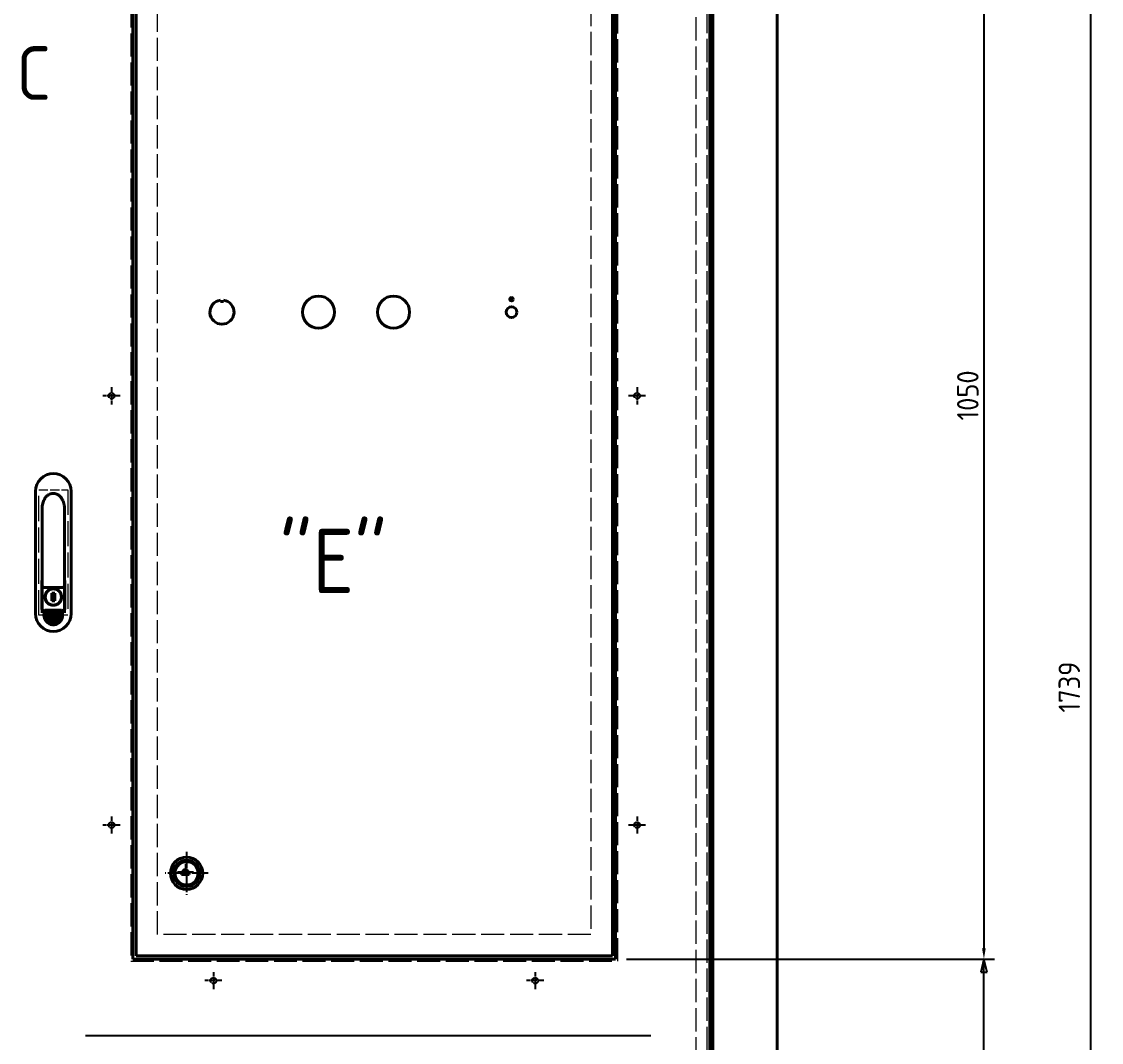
# Model space of a CAD drawing. Header units: millimetres. Extents: x 0 to 8410, y 0 to 5940.
# Drawn here: x 2504 to 3510, y 2124 to 3075 of the extents above; entities that cross this region are included whole.
import ezdxf

# ---------------------------------------------------------------- set-up
doc = ezdxf.new("R2010")
doc.units = ezdxf.units.MM
doc.header["$LTSCALE"] = 10
doc.linetypes.add('CHAIN', pattern=[0.3543, 0.2362, -0.0295, 0.0591, -0.0295])
doc.linetypes.add('DASHED', pattern=[0.2067, 0.1654, -0.0413])
doc.layers.get('0').update_dxf_attribs({"color": 3, "lineweight": 25})
for name, color, linetype, lineweight in [('가려진 것(ISO)', 2, 'DASHED', 18), ('가시적인 것(ISO)', 3, 'Continuous', 40), ('기호(ISO)', 5, 'Continuous', 25), ('상세 경계(JIS)', 7, 'Continuous', 25), ('중심 표식(ISO)', 1, 'Continuous', 25), ('치수(ISO)', 2, 'Continuous', 25)]:
    doc.layers.add(name, color=color, linetype=linetype, lineweight=lineweight)
doc.styles.add('대상치수 텍스트_PSTEK_POSCO_01', font='isocp.shx')
doc.styles.add('문자 텍스트_PSTEK_POSCO', font='isocp.shx')
doc.styles.add('부품번호텍스트_PSTEK_POSCO', font='isocp.shx')
doc.styles.add('치수 텍스트_PSTEK_POSCO', font='isocp.shx')
doc.dimstyles.new('치수_PSTEK_POSCO', dxfattribs={"dimscale": 10, "dimtxt": 2, "dimasz": 1.2, "dimexe": 1, "dimexo": 1, "dimgap": 1, "dimtad": 1, "dimrnd": 1e-08, "dimdsep": 46, "dimtxsty": '치수 텍스트_PSTEK_POSCO', "dimblk": 'Filled-2', "dimcen": 0.09, "dimdle": 10, "dimclrd": 7, "dimclre": 7, "dimclrt": 2, "dimadec": 1, "dimazin": 2, "dimtfac": 1, "dimtmove": 0, "dimatfit": 3, "dimfxl": 0, "dimtolj": 1, "dimlwd": -1, "dimlwe": -1, "dimarcsym": 0})
doc.dimstyles.new('치수_PSTEK_POSCO-01', dxfattribs={"dimscale": 10, "dimtxt": 2, "dimasz": 1, "dimexe": 1, "dimexo": 1, "dimgap": 0.5, "dimtad": 1, "dimrnd": 1e-08, "dimdsep": 46, "dimtxsty": '대상치수 텍스트_PSTEK_POSCO_01', "dimcen": 0.09, "dimdle": 10, "dimclrd": 7, "dimclre": 7, "dimclrt": 2, "dimadec": 1, "dimazin": 2, "dimtfac": 1, "dimtmove": 0, "dimatfit": 3, "dimfxl": 0, "dimtolj": 1, "dimlwd": -1, "dimlwe": -1, "dimarcsym": 0})

# ---------------------------------------------------------------- blocks, each defined once
blk = doc.blocks.new('2dDetail0')
at = {"layer": '상세 경계(JIS)', "flags": 128}
blk.add_lwpolyline([(256.3, 213.07), (309.02, 213.07)], dxfattribs=at)
at = {"layer": '상세 경계(JIS)', "insert": (249.87, 300.25), "char_height": 5, "attachment_point": 7, "style": '부품번호텍스트_PSTEK_POSCO'}
blk.add_mtext('C', dxfattribs=at)
blk = doc.blocks.new('Filled-2')
at = {"color": 0}
for p, q in [((0, 0), (-1, 0.25)), ((-1, 0.25), (-1, -0.25)), ((-1, 0), (0, 0)), ((-1, -0.25), (0, 0))]:
    blk.add_line(p, q, dxfattribs=at)
at = {"color": 0, "flags": 128}
blk.add_lwpolyline([(-1, -0.25), (0, 0)], dxfattribs=at)
at = {"color": 0}
blk.add_solid([(-1, -0.25), (0, 0), (-1, 0.25), (-1, -0.25)], dxfattribs=at)
blk = doc.blocks.new('*D77')
at = {"layer": 'Defpoints', "color": 0}
for p in [(3057.4, 2201.7), (3400.8, 2201.7), (3208.1, 1635.7)]:
    blk.add_point(p, dxfattribs=at)
at = {"layer": '치수(ISO)', "color": 7}
for p, q in [((3067.4, 2201.7), (3410.8, 2201.7)), ((3400.8, 1647.7), (3400.8, 2189.7)), ((3218.1, 1635.7), (3410.8, 1635.7))]:
    blk.add_line(p, q, dxfattribs=at)
at = {"layer": '치수(ISO)', "color": 7, "xscale": 12.00000047683716, "yscale": 12.00000047683716, "zscale": 12.00000047683716}
for p, rotation in [((3400.8, 2201.7), 90), ((3400.8, 1635.7), 270)]:
    blk.add_blockref('Filled-2', p, dxfattribs=dict(at, rotation=rotation))
at = {"layer": '치수(ISO)', "color": 2, "insert": (3380.8, 1900.2), "char_height": 20, "attachment_point": 4, "rotation": 90, "style": '치수 텍스트_PSTEK_POSCO'}
blk.add_mtext('\\A1;566', dxfattribs=at)
blk = doc.blocks.new('*D78')
at = {"layer": 'Defpoints', "color": 0}
for p in [(3000.4, 3374.7), (3500.4, 3374.7), (3208.1, 1635.7)]:
    blk.add_point(p, dxfattribs=at)
at = {"layer": '치수(ISO)', "color": 7}
for p, q in [((3010.4, 3374.7), (3510.4, 3374.7)), ((3500.4, 1647.7), (3500.4, 3362.7)), ((3218.1, 1635.7), (3510.4, 1635.7))]:
    blk.add_line(p, q, dxfattribs=at)
at = {"layer": '치수(ISO)', "color": 7, "xscale": 12.00000047683716, "yscale": 12.00000047683716, "zscale": 12.00000047683716}
for p, rotation in [((3500.4, 3374.7), 90), ((3500.4, 1635.7), 270)]:
    blk.add_blockref('Filled-2', p, dxfattribs=dict(at, rotation=rotation))
at = {"layer": '치수(ISO)', "color": 2, "insert": (3480.4, 2431.5), "char_height": 20, "attachment_point": 4, "rotation": 90, "style": '치수 텍스트_PSTEK_POSCO'}
blk.add_mtext('\\A1;1739', dxfattribs=at)
blk = doc.blocks.new('*D82')
at = {"layer": 'Defpoints', "color": 0}
for p in [(3057.4, 3251.7), (3057.4, 2201.7), (3400.8, 2201.7)]:
    blk.add_point(p, dxfattribs=at)
at = {"layer": '치수(ISO)', "color": 7}
for p, q in [((3067.4, 3251.7), (3410.8, 3251.7)), ((3400.8, 3241.7), (3400.8, 2211.7)), ((3067.4, 2201.7), (3410.8, 2201.7))]:
    blk.add_line(p, q, dxfattribs=at)
for points in [[(3399.1, 3241.7), (3402.5, 3241.7), (3400.8, 3251.7)], [(3399.1, 2211.7), (3402.5, 2211.7), (3400.8, 2201.7)]]:
    blk.add_solid(points, dxfattribs=at)
at = {"layer": '치수(ISO)', "color": 2, "insert": (3385.8, 2703.7), "char_height": 20, "attachment_point": 4, "rotation": 90, "style": '대상치수 텍스트_PSTEK_POSCO_01'}
blk.add_mtext('\\A1;1050', dxfattribs=at)

msp = doc.modelspace()

# ---------------------------------------------------------------- linework, layer by layer
at = {"layer": '가려진 것(ISO)', "ltscale": 13.098694}
msp.add_line((3142.8107, 1710.9931), (3142.8107, 3660.3931), dxfattribs=at)
at = {"layer": '가려진 것(ISO)', "ltscale": 13.137363}
msp.add_line((3132.1107, 3649.6931), (3132.1107, 1721.6931), dxfattribs=at)
at = {"layer": '가려진 것(ISO)', "ltscale": 13.074814}
for p, q in [((2605.3607, 3253.6931), (2605.3607, 2199.6931)), ((3059.3607, 2199.6931), (3059.3607, 3253.6931))]:
    msp.add_line(p, q, dxfattribs=at)
at = {"layer": '가려진 것(ISO)', "ltscale": 13.127787}
for p, q in [((2630.3607, 2224.6931), (2630.3607, 3228.6931)), ((3034.3607, 3228.6931), (3034.3607, 2224.6931))]:
    msp.add_line(p, q, dxfattribs=at)
at = {"layer": '가려진 것(ISO)', "ltscale": 14.150944}
for p, q in [((2519.6107, 2522.1931), (2519.6107, 2639.1931)), ((2546.6107, 2639.1931), (2546.6107, 2522.1931))]:
    msp.add_line(p, q, dxfattribs=at)
at = {"layer": '가려진 것(ISO)', "ltscale": 5.142581}
for p, q in [((2519.6107, 2639.1931), (2546.6107, 2639.1931)), ((2546.6107, 2522.1931), (2519.6107, 2522.1931))]:
    msp.add_line(p, q, dxfattribs=at)
at = {"layer": '가려진 것(ISO)', "ltscale": 13.030156}
msp.add_line((3034.3607, 2224.6931), (2630.3607, 2224.6931), dxfattribs=at)
at = {"layer": '가려진 것(ISO)', "ltscale": 12.920117}
msp.add_line((2605.3607, 2199.6931), (3059.3607, 2199.6931), dxfattribs=at)
at = {"layer": '가려진 것(ISO)', "ltscale": 3.590168}
for centre in [(2587.3607, 2726.6931), (3077.3607, 2726.6931), (2587.3607, 2326.6931), (3077.3607, 2326.6931), (2682.3607, 2181.6931), (2982.3607, 2181.6931)]:
    msp.add_circle(centre, 3, dxfattribs=at)
at = {"layer": '가려진 것(ISO)', "ltscale": 2.991791}
for centre in [(2587.3607, 2726.6931), (3077.3607, 2726.6931), (2587.3607, 2326.6931), (3077.3607, 2326.6931), (2682.3607, 2181.6931), (2982.3607, 2181.6931)]:
    msp.add_circle(centre, 2.5, dxfattribs=at)
at = {"layer": '가려진 것(ISO)', "ltscale": 2.154959}
for centre in [(2587.3607, 2726.6931), (3077.3607, 2726.6931), (2587.3607, 2326.6931), (3077.3607, 2326.6931), (2682.3607, 2181.6931), (2982.3607, 2181.6931)]:
    msp.add_arc(centre, 2.401, 10, 280, dxfattribs=at)
at = {"layer": '가시적인 것(ISO)'}
for p, q in [((3208.1107, 1635.6931), (3208.1107, 3735.6931)), ((3148.1107, 3665.6931), (3148.1107, 1705.6931)), ((3145.1107, 1708.6931), (3145.1107, 3662.6931)), ((2607.3607, 2201.6931), (2607.3607, 3251.6931)), ((2610.3607, 3248.6931), (2610.3607, 2204.6931)), ((3054.3607, 2204.6931), (3054.3607, 3248.6931)), ((3057.3607, 3251.6931), (3057.3607, 2201.6931)), ((2688.8607, 2815.8426), (2688.8607, 2814.6931)), ((2688.8607, 2814.6931), (2691.8607, 2814.6931)), ((2691.8607, 2814.6931), (2691.8607, 2815.8426)), ((2516.5107, 2637.6931), (2516.5107, 2523.6931)), ((2549.7107, 2523.6931), (2549.7107, 2637.6931)), ((2522.6107, 2614.8931), (2522.6107, 2621.1477)), ((2523.6107, 2627.3869), (2523.6107, 2627.6931)), ((2523.6107, 2627.6931), (2523.7139, 2627.6931)), ((2543.6107, 2621.1477), (2543.6107, 2614.8931)), ((2522.6107, 2614.8931), (2522.6107, 2549.6931)), ((2543.6107, 2549.6931), (2543.6107, 2614.8931)), ((2522.4243, 2554.7263), (2522.2583, 2554.6931)), ((2522.2583, 2527.8941), (2522.2583, 2554.6931)), ((2522.6107, 2554.4931), (2522.2583, 2554.4931)), ((2522.2583, 2548.1931), (2524.1107, 2548.1931)), ((2522.2583, 2548.1477), (2523.1109, 2548.1477)), ((2522.6107, 2547.6478), (2522.6107, 2530.7633)), ((2523.3607, 2548.394), (2523.3607, 2548.1931)), ((2524.1107, 2548.1931), (2524.5562, 2548.1931)), ((2524.5562, 2548.1931), (2541.6652, 2548.1931)), ((2541.6652, 2548.1931), (2542.1107, 2548.1931)), ((2542.1107, 2548.1931), (2543.9631, 2548.1931)), ((2542.8607, 2548.1931), (2542.8607, 2548.394)), ((2543.1105, 2548.1477), (2543.9631, 2548.1477)), ((2543.9631, 2554.4931), (2543.6107, 2554.4931)), ((2543.6107, 2547.6478), (2543.6107, 2530.7633)), ((2543.9631, 2554.6931), (2543.7971, 2554.7263)), ((2543.9631, 2527.8941), (2543.9631, 2554.6931)), ((2526.0396, 2541.6931), (2525.775, 2541.6931)), ((2530.6107, 2546.5288), (2530.6107, 2546.2641)), ((2531.8107, 2542.6931), (2531.8107, 2535.6931)), ((2534.4107, 2542.6931), (2531.8107, 2542.6931)), ((2534.4107, 2535.6931), (2534.4107, 2542.6931)), ((2535.6107, 2546.2641), (2535.6107, 2546.5288)), ((2540.4464, 2541.6931), (2540.1818, 2541.6931)), ((2522.7528, 2530.2629), (2522.2583, 2530.2629)), ((2522.7681, 2527.2431), (2522.7527, 2527.2431)), ((2522.7681, 2524.4145), (2522.7681, 2529.2104)), ((2524.8371, 2527.2431), (2524.8369, 2527.2431)), ((2525.0725, 2527.6931), (2525.0723, 2527.6931)), ((2525.7507, 2536.7105), (2526.0335, 2536.7105)), ((2530.6282, 2532.1159), (2530.6282, 2531.833)), ((2531.8107, 2535.6931), (2534.4107, 2535.6931)), ((2535.6107, 2531.8574), (2535.6107, 2532.122)), ((2540.1818, 2536.6931), (2540.4464, 2536.6931)), ((2541.149, 2527.6931), (2541.1489, 2527.6931)), ((2541.3845, 2527.2431), (2541.3844, 2527.2431)), ((2543.4533, 2529.2104), (2543.4533, 2524.4145)), ((2543.4687, 2527.2431), (2543.4533, 2527.2431)), ((2543.9631, 2530.2629), (2543.4686, 2530.2629)), ((2524.4283, 2525.3114), (2524.4059, 2522.1931)), ((2524.4211, 2525.7861), (2541.8004, 2525.7861)), ((2524.4211, 2525.3114), (2541.8004, 2525.3114)), ((2525.1991, 2524.4415), (2525.1577, 2524.5415)), ((2525.3382, 2524.8114), (2525.3916, 2524.8114)), ((2525.3916, 2524.8114), (2540.8298, 2524.8114)), ((2525.4294, 2524.3114), (2525.3939, 2524.3114)), ((2540.8031, 2526.7931), (2525.4183, 2526.7931)), ((2525.4294, 2524.3114), (2540.792, 2524.3114)), ((2525.4294, 2524.3114), (2525.4294, 2524.3114)), ((2525.6133, 2523.4415), (2525.5719, 2523.5415)), ((2525.7525, 2523.8114), (2525.8058, 2523.8114)), ((2525.8058, 2523.8114), (2540.4156, 2523.8114)), ((2525.8436, 2523.3114), (2525.8081, 2523.3114)), ((2525.8436, 2523.3114), (2540.3778, 2523.3114)), ((2525.8436, 2523.3114), (2525.8436, 2523.3114)), ((2526.0275, 2522.4415), (2525.9861, 2522.5415)), ((2526.1667, 2522.8114), (2526.22, 2522.8114)), ((2526.22, 2522.8114), (2540.0014, 2522.8114)), ((2526.2578, 2522.3114), (2526.2224, 2522.3114)), ((2526.2578, 2522.3114), (2539.9636, 2522.3114)), ((2526.2578, 2522.3114), (2526.2578, 2522.3114)), ((2526.4417, 2521.4415), (2526.4003, 2521.5415)), ((2526.5809, 2521.8114), (2526.6342, 2521.8114)), ((2526.6342, 2521.8114), (2531.1107, 2521.8114)), ((2526.672, 2521.3114), (2526.6366, 2521.3114)), ((2526.6721, 2521.3114), (2526.672, 2521.3114)), ((2526.6721, 2521.3114), (2531.3329, 2521.3114)), ((2526.8559, 2520.4415), (2526.8145, 2520.5415)), ((2526.9951, 2520.8114), (2527.0484, 2520.8114)), ((2527.0484, 2520.8114), (2531.5551, 2520.8114)), ((2527.0862, 2520.3114), (2527.0508, 2520.3114)), ((2527.0863, 2520.3114), (2527.0862, 2520.3114)), ((2527.0863, 2520.3114), (2531.7774, 2520.3114)), ((2527.2702, 2519.4415), (2527.2287, 2519.5415)), ((2527.4093, 2519.8114), (2527.4626, 2519.8114)), ((2527.4626, 2519.8114), (2531.9996, 2519.8114)), ((2527.5004, 2519.3114), (2527.465, 2519.3114)), ((2527.5005, 2519.3114), (2527.5004, 2519.3114)), ((2527.5005, 2519.3114), (2532.2218, 2519.3114)), ((2527.6841, 2518.4422), (2527.6427, 2518.5422)), ((2527.8232, 2518.8121), (2527.8766, 2518.8121)), ((2527.8766, 2518.8121), (2532.4437, 2518.8121)), ((2527.9144, 2518.3121), (2527.8789, 2518.3121)), ((2527.9144, 2518.3121), (2532.6659, 2518.3121)), ((2527.9144, 2518.3121), (2527.9144, 2518.3121)), ((2528.0983, 2517.4422), (2528.0549, 2517.5469)), ((2532.8566, 2517.8172), (2528.2347, 2517.8172)), ((2528.3286, 2517.3121), (2528.2931, 2517.3121)), ((2528.3286, 2517.3121), (2533.1105, 2517.312)), ((2528.3286, 2517.3121), (2528.3286, 2517.3121)), ((2531.1107, 2521.8114), (2531.3329, 2521.3114)), ((2535.1107, 2521.8114), (2531.1107, 2521.8114)), ((2531.5259, 2520.8114), (2531.3036, 2521.3114)), ((2531.3329, 2521.3114), (2531.5551, 2520.8114)), ((2531.5551, 2520.8114), (2531.7774, 2520.3114)), ((2531.9703, 2519.8114), (2531.7481, 2520.3114)), ((2531.7774, 2520.3114), (2531.9996, 2519.8114)), ((2531.9996, 2519.8114), (2532.2218, 2519.3114)), ((2532.4144, 2518.8121), (2532.1925, 2519.3114)), ((2532.2218, 2519.3114), (2532.4437, 2518.8121)), ((2532.4437, 2518.8121), (2532.6659, 2518.3121)), ((2532.8566, 2517.8172), (2532.6367, 2518.3121)), ((2532.6659, 2518.3121), (2532.8874, 2517.8138)), ((2532.8874, 2517.8138), (2532.8566, 2517.8172)), ((2532.8882, 2517.8121), (2532.8874, 2517.8138)), ((2532.8882, 2517.8121), (2533.1104, 2517.3121)), ((2533.1107, 2517.2455), (2533.0811, 2517.3121)), ((2533.1403, 2517.3121), (2533.1107, 2517.2455)), ((2533.1107, 2517.312), (2533.111, 2517.312)), ((2533.1107, 2517.2455), (2533.1107, 2517.3114)), ((2533.1109, 2517.3118), (2533.111, 2517.3121)), ((2533.3332, 2517.8121), (2533.111, 2517.3121)), ((2533.111, 2517.312), (2537.8928, 2517.3121)), ((2533.111, 2517.3121), (2533.111, 2517.3121)), ((2533.3332, 2517.8121), (2533.334, 2517.8138)), ((2533.334, 2517.8138), (2533.5555, 2518.3121)), ((2533.334, 2517.8138), (2533.3648, 2517.8172)), ((2533.5847, 2518.3121), (2533.3648, 2517.8172)), ((2537.9867, 2517.8172), (2533.3648, 2517.8172)), ((2533.7777, 2518.8121), (2533.5555, 2518.3121)), ((2533.5555, 2518.3121), (2538.307, 2518.3121)), ((2533.7777, 2518.8121), (2533.9996, 2519.3114)), ((2533.7777, 2518.8121), (2538.3448, 2518.8121)), ((2534.0289, 2519.3114), (2533.807, 2518.8121)), ((2534.2218, 2519.8114), (2533.9996, 2519.3114)), ((2533.9996, 2519.3114), (2538.7209, 2519.3114)), ((2534.2218, 2519.8114), (2534.444, 2520.3114)), ((2534.2218, 2519.8114), (2538.7588, 2519.8114)), ((2534.4733, 2520.3114), (2534.2511, 2519.8114)), ((2534.6663, 2520.8114), (2534.444, 2520.3114)), ((2534.444, 2520.3114), (2539.1351, 2520.3114)), ((2534.6663, 2520.8114), (2534.8885, 2521.3114)), ((2534.6663, 2520.8114), (2539.173, 2520.8114)), ((2534.9178, 2521.3114), (2534.6955, 2520.8114)), ((2535.1107, 2521.8114), (2534.8885, 2521.3114)), ((2534.8885, 2521.3114), (2539.5493, 2521.3114)), ((2535.1107, 2521.8114), (2539.5872, 2521.8114)), ((2537.9283, 2517.3121), (2537.8928, 2517.3121)), ((2537.8928, 2517.3121), (2537.8928, 2517.3121)), ((2538.1665, 2517.5469), (2538.1231, 2517.4422)), ((2538.3425, 2518.3121), (2538.307, 2518.3121)), ((2538.307, 2518.3121), (2538.307, 2518.3121)), ((2538.3448, 2518.8121), (2538.3449, 2518.8121)), ((2538.3449, 2518.8121), (2538.3982, 2518.8121)), ((2538.5788, 2518.5422), (2538.5373, 2518.4422)), ((2538.7564, 2519.3114), (2538.7209, 2519.3114)), ((2538.7209, 2519.3114), (2538.7209, 2519.3114)), ((2538.7588, 2519.8114), (2538.8121, 2519.8114)), ((2538.7588, 2519.8114), (2538.7588, 2519.8114)), ((2538.9927, 2519.5415), (2538.9513, 2519.4415)), ((2539.1706, 2520.3114), (2539.1351, 2520.3114)), ((2539.1351, 2520.3114), (2539.1351, 2520.3114)), ((2539.173, 2520.8114), (2539.2263, 2520.8114)), ((2539.173, 2520.8114), (2539.173, 2520.8114)), ((2539.4069, 2520.5415), (2539.3655, 2520.4415)), ((2539.5494, 2521.3114), (2539.5493, 2521.3114)), ((2539.5848, 2521.3114), (2539.5494, 2521.3114)), ((2539.5872, 2521.8114), (2539.6405, 2521.8114)), ((2539.5872, 2521.8114), (2539.5872, 2521.8114)), ((2539.8211, 2521.5415), (2539.7797, 2521.4415)), ((2539.999, 2522.3114), (2539.9636, 2522.3114)), ((2539.9636, 2522.3114), (2539.9636, 2522.3114)), ((2540.0014, 2522.8114), (2540.0547, 2522.8114)), ((2540.0014, 2522.8114), (2540.0014, 2522.8114)), ((2540.2353, 2522.5415), (2540.1939, 2522.4415)), ((2540.4133, 2523.3114), (2540.3778, 2523.3114)), ((2540.3778, 2523.3114), (2540.3778, 2523.3114)), ((2540.4156, 2523.8114), (2540.4689, 2523.8114)), ((2540.4156, 2523.8114), (2540.4156, 2523.8114)), ((2540.6495, 2523.5415), (2540.6081, 2523.4415)), ((2540.8275, 2524.3114), (2540.792, 2524.3114)), ((2540.792, 2524.3114), (2540.792, 2524.3114)), ((2540.8298, 2524.8114), (2540.8299, 2524.8114)), ((2540.8299, 2524.8114), (2540.8832, 2524.8114)), ((2541.0637, 2524.5415), (2541.0223, 2524.4415)), ((2541.8155, 2522.1931), (2541.7931, 2525.3114)), ((2528.5125, 2516.4422), (2528.4711, 2516.5422)), ((2528.6517, 2516.8121), (2528.705, 2516.8121)), ((2528.705, 2516.8121), (2537.5164, 2516.8121)), ((2528.7428, 2516.3121), (2528.7074, 2516.3121)), ((2528.7428, 2516.3121), (2537.4786, 2516.3121)), ((2528.7428, 2516.3121), (2528.7428, 2516.3121)), ((2528.9267, 2515.4422), (2528.8853, 2515.5422)), ((2529.0659, 2515.8121), (2529.1192, 2515.8121)), ((2529.1192, 2515.8121), (2537.1022, 2515.8121)), ((2529.157, 2515.3121), (2529.1216, 2515.3121)), ((2529.157, 2515.3121), (2537.0644, 2515.3121)), ((2529.157, 2515.3121), (2529.157, 2515.3121)), ((2529.3335, 2514.4602), (2529.2995, 2514.5422)), ((2529.4801, 2514.8121), (2529.5347, 2514.8121)), ((2529.5657, 2514.3301), (2529.5283, 2514.3301)), ((2529.5347, 2514.8121), (2536.6867, 2514.8121)), ((2529.5657, 2514.3301), (2536.6557, 2514.3301)), ((2529.5657, 2514.3301), (2529.5657, 2514.3301)), ((2530.446, 2513.8301), (2535.7754, 2513.8301)), ((2536.6931, 2514.3301), (2536.6557, 2514.3301)), ((2536.6557, 2514.3301), (2536.6557, 2514.3301)), ((2536.6867, 2514.8121), (2536.7413, 2514.8121)), ((2536.9219, 2514.5422), (2536.8879, 2514.4602)), ((2537.0998, 2515.3121), (2537.0644, 2515.3121)), ((2537.0644, 2515.3121), (2537.0644, 2515.3121)), ((2537.1022, 2515.8121), (2537.1555, 2515.8121)), ((2537.1022, 2515.8121), (2537.1022, 2515.8121)), ((2537.3361, 2515.5422), (2537.2947, 2515.4422)), ((2537.5141, 2516.3121), (2537.4786, 2516.3121)), ((2537.4786, 2516.3121), (2537.4786, 2516.3121)), ((2537.5164, 2516.8121), (2537.5697, 2516.8121)), ((2537.5164, 2516.8121), (2537.5164, 2516.8121)), ((2537.7503, 2516.5422), (2537.7089, 2516.4422)), ((2652.7607, 2282.7931), (2652.7607, 2280.5931)), ((2653.7607, 2282.7931), (2652.7607, 2282.7931)), ((2652.7607, 2280.5931), (2659.7607, 2280.5931)), ((2659.7607, 2282.7931), (2658.7607, 2282.7931)), ((2659.7607, 2280.5931), (2659.7607, 2282.7931)), ((3057.3607, 2201.6931), (2607.3607, 2201.6931)), ((2610.3607, 2204.6931), (3054.3607, 2204.6931))]:
    msp.add_line(p, q, dxfattribs=at)
for centre, radius in [((2780.3607, 2804.6931), 15), ((2850.3607, 2804.6931), 15), ((2960.3607, 2804.6931), 5), ((2960.3607, 2816.6931), 1.6), ((2533.1107, 2539.1931), 7.5), ((2657.3607, 2281.6931), 15), ((2657.3607, 2281.6931), 12.25), ((2657.3607, 2281.6931), 10.8)]:
    msp.add_circle(centre, radius, dxfattribs=at)
for centre, radius, start, end in [((2690.3607, 2804.6931), 11.25, 97.6622557, 82.3377443), ((2533.1107, 2637.6931), 16.6, 0, 180), ((2529.2676, 2625.6931), 6, 160.5287794, 173.544044), ((2524.1107, 2549.6931), 1.5, 180, 270), ((2542.1107, 2549.6931), 1.5, 270, 0), ((2533.1107, 2539.1931), 7.6872, 161.0212559, 198.8412321), ((2533.1107, 2539.1931), 7.75, 108.8190634, 161.1809366), ((2533.1107, 2539.1931), 7.6872, 71.0212559, 108.9787441), ((2533.1107, 2539.1931), 7.75, 18.8190634, 71.1809366), ((2533.1107, 2539.1931), 7.6872, 341.0212559, 18.9787441), ((2533.1107, 2539.1931), 7.7675, 198.6392661, 251.3607339), ((2533.1107, 2539.1931), 7.6872, 251.1587679, 288.9787441), ((2533.1107, 2539.1931), 7.75, 288.8190634, 341.1809366), ((2533.1107, 2523.6931), 16.6, 180, 0), ((2656.2607, 2282.7931), 2.5, 0, 180)]:
    msp.add_arc(centre, radius, start, end, dxfattribs=at)
for centre, major_axis, ratio, start_param, end_param in [((2525.0999, 2628.5216), (-0.9216, 0.3881), 0.933657257, 6.283084427, 6.283255275), ((2527.0656, 2630.2222), (-1.7276, 1.0079), 0.104073564, 6.283152017, 6.283160278), ((2539.1563, 2630.2219), (1.7271, 1.0083), 0.104073602, 6.283178743, 6.283189781), ((2523.6884, 2622.8647), (-0.9959, 0.0904), 0.942377909, 0.000026007, 0.000153522), ((2542.533, 2622.8646), (0.9959, 0.0903), 0.942379376, 6.283121636, 6.283262415), ((2522.9242, 2554.7262), (-0.5, 0), 0.003490673, 5.390172713, 6.265732015), ((2523.111, 2547.6477), (-0.4854, 0.1213), 0.99935282, 4.957430357, 6.527922133), ((2543.1104, 2547.6477), (0.4854, 0.1213), 0.99935282, 6.038448482, 7.608940257), ((2543.2972, 2554.7262), (-0.5, 0), 0.003490673, 3.159045946, 4.034605248), ((2522.7584, 2527.9016), (-0.0134, -0.6585), 0.759189934, 4.739206196, 6.298644403), ((2523.111, 2530.763), (0.4476, -0.2237), 0.9992388, 3.604813913, 4.358166207), ((2543.463, 2527.9016), (0.0134, -0.6585), 0.759189934, 6.267726211, 7.827164418), ((2543.1104, 2530.763), (-0.4476, -0.2237), 0.9992388, 1.925030297, 2.678371394), ((2533.1107, 2522.1307), (0, -8.7052), 0.999974361, 4.705228158, 5.977124903), ((2524.4211, 2525.5487), (0, -0.2374), 0.034920769, 5.189113443, 6.283185307), ((2524.421, 2525.5485), (0, 0.2375), 0.034888172, 6.283102594, 7.220347882), ((2525.4317, 2525.7047), (-0.0858, 1.0856), 0.918226077, 6.21071156, 7.706629911), ((2525.3454, 2524.6114), (-0.1721, 0.1121), 0.962303708, 5.307352655, 7.235103284), ((2525.3868, 2524.5114), (0.1721, -0.1121), 0.962303708, 4.093510631, 5.307352655), ((2525.4105, 2524.5614), (0.0189, -0.25), 0.034604187, 6.28056279, 6.280609018), ((2525.4294, 2524.5114), (0, -0.2), 0.985196885, 6.282914741, 6.283184169), ((2525.7596, 2523.6114), (-0.1721, 0.1121), 0.962303708, 5.307352655, 7.235103284), ((2525.801, 2523.5114), (0.1721, -0.1121), 0.962303708, 4.093510631, 5.307352655), ((2525.8247, 2523.5614), (0.0189, -0.25), 0.034604187, 6.28056279, 6.280609018), ((2525.8436, 2523.5114), (0, -0.2), 0.985196885, 6.282916473, 6.283185901), ((2526.1738, 2522.6114), (-0.1721, 0.1121), 0.962303708, 5.307352655, 7.235103284), ((2526.2152, 2522.5114), (0.1721, -0.1121), 0.962303708, 4.093510631, 5.307352655), ((2526.2389, 2522.5614), (0.0189, -0.25), 0.034604187, 6.28056279, 6.280609018), ((2526.2578, 2522.5114), (0, -0.2), 0.985196885, 6.282916473, 6.283185901), ((2526.588, 2521.6114), (-0.1721, 0.1121), 0.962303708, 5.307352655, 7.235103284), ((2526.6294, 2521.5114), (0.1721, -0.1121), 0.962303708, 4.093510631, 5.307352655), ((2526.6721, 2521.5114), (0, -0.2), 0.985196885, 6.282916774, 6.283186203), ((2526.6531, 2521.5614), (0.0189, -0.25), 0.034605339, 6.280557984, 6.280604212), ((2527.0022, 2520.6114), (-0.1721, 0.1121), 0.962303708, 5.307352655, 7.235103284), ((2527.0437, 2520.5114), (0.1721, -0.1121), 0.962303708, 4.093510631, 5.307352655), ((2527.0863, 2520.5114), (0, -0.2), 0.985196885, 6.282916774, 6.283186203), ((2527.0673, 2520.5614), (0.0189, -0.25), 0.034605339, 6.280557984, 6.280604212), ((2527.4164, 2519.6114), (-0.1721, 0.1121), 0.962303708, 5.307352655, 7.235103284), ((2527.4579, 2519.5114), (0.1721, -0.1121), 0.962303708, 4.093510631, 5.307352655), ((2527.5005, 2519.5114), (0, -0.2), 0.985196885, 6.282916473, 6.283185901), ((2527.4816, 2519.5614), (0.0189, -0.25), 0.034605339, 6.280557984, 6.280604212), ((2527.8304, 2518.6121), (-0.1721, 0.1121), 0.962303708, 5.307352655, 7.235103284), ((2527.8718, 2518.5121), (0.1721, -0.1121), 0.962303708, 4.093510631, 5.307352655), ((2527.8955, 2518.5621), (0.0189, -0.25), 0.034605339, 6.280557984, 6.280604212), ((2527.9144, 2518.5121), (0, -0.2), 0.985196885, 6.282915042, 6.283184471), ((2528.2428, 2517.6165), (-0.1674, 0.1204), 0.959254905, 5.355807239, 7.280667248), ((2528.286, 2517.5121), (0.1721, -0.1121), 0.962303708, 4.093510631, 5.307352655), ((2528.3286, 2517.5121), (0, -0.2), 0.985196885, 6.28291331, 6.283182739), ((2533.1107, 2522.1307), (0, -8.7052), 0.999974361, 0.306060404, 1.577957149), ((2537.8928, 2517.5121), (0, -0.2), 0.985196922, 0.000005618, 0.000103382), ((2537.9354, 2517.5121), (-0.1721, -0.1121), 0.962303708, 0.975832652, 2.189674676), ((2537.9786, 2517.6165), (0.1674, 0.1204), 0.959254905, 5.285703366, 7.210563376), ((2538.307, 2518.5121), (0, -0.2), 0.985196922, 0.000004364, 0.000103299), ((2538.3496, 2518.5121), (-0.1721, -0.1121), 0.962303708, 0.975832652, 2.189674676), ((2538.3448, 2518.6121), (0, 0.2), 0.985196885, 6.283106102, 6.283192629), ((2538.391, 2518.6121), (0.1721, 0.1121), 0.962303708, 5.33126733, 7.259017959), ((2538.7209, 2519.5114), (0, -0.2), 0.985196922, 6.283176827, 6.283275763), ((2538.7635, 2519.5114), (-0.1721, -0.1121), 0.962303708, 0.975832652, 2.189674676), ((2538.7588, 2519.6114), (0, 0.2), 0.985196885, 6.283092231, 6.283178759), ((2538.805, 2519.6114), (0.1721, 0.1121), 0.962303708, 5.33126733, 7.259017959), ((2539.1351, 2520.5114), (0, -0.2), 0.985196922, 0.000012738, 0.000111674), ((2539.1778, 2520.5114), (-0.1721, -0.1121), 0.962303708, 0.975832652, 2.189674676), ((2539.173, 2520.6114), (0, 0.2), 0.985196885, 6.283072518, 6.283159045), ((2539.2192, 2520.6114), (0.1721, 0.1121), 0.962303708, 5.33126733, 7.259017959), ((2539.5493, 2521.5114), (0, -0.2), 0.985196922, 6.283174592, 6.283273528), ((2539.592, 2521.5114), (-0.1721, -0.1121), 0.962303708, 0.975832652, 2.189674676), ((2539.5872, 2521.6114), (0, 0.2), 0.985196885, 6.283106101, 6.283192629), ((2539.6334, 2521.6114), (0.1721, 0.1121), 0.962303708, 5.33126733, 7.259017959), ((2539.9636, 2522.5114), (0, -0.2), 0.985196922, 0.00000211, 0.00010153), ((2540.0062, 2522.5114), (-0.1721, -0.1121), 0.962303708, 0.975832652, 2.189674676), ((2540.0014, 2522.6114), (0, 0.2), 0.985196885, 6.283092231, 6.283178759), ((2540.0476, 2522.6114), (0.1721, 0.1121), 0.962303708, 5.33126733, 7.259017959), ((2540.3778, 2523.5114), (0, -0.2), 0.985196922, 6.283179125, 6.283278544), ((2540.4204, 2523.5114), (-0.1721, -0.1121), 0.962303708, 0.975832652, 2.189674676), ((2540.4156, 2523.6114), (0, 0.2), 0.985196885, 6.283089309, 6.283175837), ((2540.4618, 2523.6114), (0.1721, 0.1121), 0.962303708, 5.33126733, 7.259017959), ((2540.792, 2524.5114), (0, -0.2), 0.985196922, 0.00001483, 0.000114249), ((2540.7897, 2525.7047), (0.0858, 1.0856), 0.918226077, 4.859740703, 6.355659054), ((2540.8346, 2524.5114), (-0.1721, -0.1121), 0.962303708, 0.975832652, 2.189674676), ((2540.8298, 2524.6114), (0, 0.2), 0.985196885, 6.283109023, 6.28319555), ((2540.876, 2524.6114), (0.1721, 0.1121), 0.962303708, 5.33126733, 7.259017959), ((2541.8004, 2525.5485), (0, 0.2375), 0.034885505, 5.346024309, 6.283267628), ((2541.8004, 2525.5487), (0, -0.2374), 0.034920769, 0, 1.094081251), ((2528.6588, 2516.6121), (-0.1721, 0.1121), 0.962303708, 5.307352655, 7.235103284), ((2528.7002, 2516.5121), (0.1721, -0.1121), 0.962303708, 4.093510631, 5.307352655), ((2528.7239, 2516.5621), (0.0189, -0.25), 0.034604187, 6.28056279, 6.280609018), ((2528.7428, 2516.5121), (0, -0.2), 0.985196885, 6.282915193, 6.283184621), ((2529.073, 2515.6121), (-0.1721, 0.1121), 0.962303708, 5.307352655, 7.235103284), ((2529.1144, 2515.5121), (0.1721, -0.1121), 0.962303708, 4.093510631, 5.307352655), ((2529.1381, 2515.5621), (0.0189, -0.25), 0.034604187, 6.28056279, 6.280609018), ((2529.157, 2515.5121), (0, -0.2), 0.985196885, 6.282916774, 6.283186203), ((2529.4872, 2514.6121), (-0.1721, 0.1121), 0.962303708, 5.307352655, 7.235103284), ((2529.5212, 2514.5301), (0.1721, -0.1121), 0.962303708, 4.093510631, 5.307352655), ((2529.5657, 2514.5301), (0, -0.2), 0.985196885, 6.282886809, 6.283186296), ((2529.5502, 2514.5711), (0.0155, -0.241), 0.029477108, 6.281280947, 6.281332323), ((2536.6557, 2514.5301), (0, -0.2), 0.985196924, 0.00000643, 0.000129176), ((2536.7002, 2514.5301), (-0.1721, -0.1121), 0.962303708, 0.975832652, 2.189674676), ((2536.7342, 2514.6121), (0.1721, 0.1121), 0.962303708, 5.33126733, 7.259017959), ((2537.0644, 2515.5121), (0, -0.2), 0.985196922, 0.00001483, 0.000114249), ((2537.107, 2515.5121), (-0.1721, -0.1121), 0.962303708, 0.975832652, 2.189674676), ((2537.1022, 2515.6121), (0, 0.2), 0.985196885, 6.283107563, 6.283194089), ((2537.1484, 2515.6121), (0.1721, 0.1121), 0.962303708, 5.33126733, 7.259017959), ((2537.4786, 2516.5121), (0, -0.2), 0.985196922, 0.000001004, 0.000100423), ((2537.5212, 2516.5121), (-0.1721, -0.1121), 0.962303708, 0.975832652, 2.189674676), ((2537.5164, 2516.6121), (0, 0.2), 0.985196885, 6.283073979, 6.283160506), ((2537.5626, 2516.6121), (0.1721, 0.1121), 0.962303708, 5.33126733, 7.259017959)]:
    msp.add_ellipse(centre, major_axis=major_axis, ratio=ratio, start_param=start_param, end_param=end_param, dxfattribs=at)
for points in [[(2522.8042, 2623.923), (2523.1089, 2626.0979), (2523.7854, 2628.248), (2524.7781, 2630.203)], [(2524.1784, 2628.9097), (2524.1823, 2628.9192), (2524.1865, 2628.929), (2524.1908, 2628.9392)], [(2524.4224, 2629.4655), (2524.5005, 2629.6364), (2524.5924, 2629.8308), (2524.6947, 2630.0369)], [(2525.338, 2631.2301), (2525.1413, 2630.8932), (2524.9546, 2630.5507), (2524.7781, 2630.203)], [(2524.9884, 2630.6059), (2525.0979, 2630.8099), (2525.2154, 2631.02), (2525.338, 2631.2301)], [(2525.338, 2631.2301), (2525.4451, 2631.4135), (2525.5588, 2631.5933), (2525.6786, 2631.7688)], [(2528.6105, 2634.4872), (2529.2399, 2634.8506), (2529.9189, 2635.1395), (2530.6177, 2635.3409)], [(2536.8387, 2634.8847), (2536.6544, 2634.9685), (2536.4671, 2635.0462), (2536.2774, 2635.1176)], [(2540.4287, 2631.932), (2540.5561, 2631.7541), (2540.6774, 2631.5709), (2540.7906, 2631.3855)], [(2541.446, 2630.1977), (2541.2687, 2630.5472), (2541.0811, 2630.8915), (2540.8835, 2631.23)], [(2541.446, 2630.1977), (2541.6955, 2629.706), (2541.9249, 2629.2035), (2542.133, 2628.6927)], [(2541.5165, 2630.0574), (2541.6206, 2629.8483), (2541.7141, 2629.6508), (2541.7937, 2629.4771)], [(2522.6107, 2621.1478), (2522.6107, 2621.5244), (2522.6214, 2621.9011), (2522.6426, 2622.277)], [(2522.6896, 2622.9224), (2522.6906, 2622.9337), (2522.6916, 2622.9445), (2522.6925, 2622.9549)], [(2543.1572, 2625.3829), (2543.2653, 2624.8837), (2543.3544, 2624.3798), (2543.4241, 2623.8736)], [(2543.582, 2622.2177), (2543.6011, 2621.8615), (2543.6107, 2621.5046), (2543.6107, 2621.1478)], [(2543.6011, 2621.7688), (2543.6031, 2621.7048), (2543.6048, 2621.6392), (2543.6062, 2621.5722)], [(2528.3286, 2517.3121), (2528.3286, 2517.3121), (2528.3286, 2517.3121), (2528.3286, 2517.3121)]]:
    msp.add_open_spline(points, degree=3, dxfattribs=at)
for points, knots in [([(2528.6105, 2634.4872), (2528.5987, 2634.4804), (2528.5868, 2634.4735), (2528.5749, 2634.4665), (2528.1432, 2634.2146), (2527.7325, 2633.9267), (2527.3486, 2633.6067), (2527.3244, 2633.5866), (2527.3004, 2633.5663), (2527.2765, 2633.5459), (2526.904, 2633.2288), (2526.5574, 2632.8813), (2526.2409, 2632.5074), (2526.2137, 2632.4753), (2526.1867, 2632.4429), (2526.16, 2632.4104), (2525.9902, 2632.204), (2525.8295, 2631.9898), (2525.6786, 2631.7688)], [0.7511329745, 0.7511329745, 0.7511329745, 0.7511329745, 0.7533304714, 0.7533304714, 0.7533304714, 0.8333333333, 0.8333333333, 0.8333333333, 0.8383655492, 0.8383655492, 0.8383655492, 0.9166666667, 0.9166666667, 0.9166666667, 0.9233990544, 0.9233990544, 0.9233990544, 0.9661087634, 0.9661087634, 0.9661087634, 0.9661087634]), ([(2531.5574, 2635.558), (2531.5566, 2635.5579), (2531.5558, 2635.5577), (2531.555, 2635.5576), (2531.2391, 2635.5022), (2530.926, 2635.4297), (2530.6177, 2635.3409)], [0.58320385351, 0.58320385351, 0.58320385351, 0.58320385351, 0.58333333333, 0.58333333333, 0.58333333333, 0.63457536153, 0.63457536153, 0.63457536153, 0.63457536153]), ([(2531.5574, 2635.558), (2532.5094, 2635.7248), (2533.5015, 2635.7363), (2535.0772, 2635.498), (2535.6907, 2635.3381), (2536.2774, 2635.1176)], [0, 0, 0, 0, 0.2900028309, 0.2900028309, 0.4781483516, 0.4781483516, 0.4781483516, 0.4781483516]), ([(2536.8387, 2634.8847), (2537.7227, 2634.4823), (2538.5507, 2633.9282), (2539.8934, 2632.6722), (2540.446, 2631.9793), (2540.8834, 2631.2301)], [0, 0, 0, 0, 0.2915691174, 0.2915691174, 0.5526731085, 0.5526731085, 0.5526731085, 0.5526731085]), ([(2543.1571, 2625.3829), (2543.0857, 2625.7124), (2542.8124, 2626.836), (2542.4421, 2627.9339), (2542.133, 2628.6927)], [0.4042706742, 0.4042706742, 0.4042706742, 0.4042706742, 0.5, 0.732419538, 0.732419538, 0.732419538, 0.732419538]), ([(2522.8042, 2623.923), (2522.7974, 2623.8747), (2522.7228, 2623.328), (2522.671, 2622.7786), (2522.6426, 2622.277)], [0.7361273309, 0.7361273309, 0.7361273309, 0.7361273309, 0.75, 0.8928762321, 0.8928762321, 0.8928762321, 0.8928762321]), ([(2543.582, 2622.2177), (2543.5541, 2622.7392), (2543.5028, 2623.2919), (2543.4285, 2623.8417), (2543.4241, 2623.8736)], [0.1014851378, 0.1014851378, 0.1014851378, 0.1014851378, 0.25, 0.2591324634, 0.2591324634, 0.2591324634, 0.2591324634]), ([(2522.7682, 2529.2104), (2522.7682, 2529.369), (2522.7672, 2529.5296), (2522.7638, 2529.8269), (2522.7612, 2529.9678), (2522.7548, 2530.2141), (2522.7509, 2530.3232), (2522.7427, 2530.4912), (2522.7378, 2530.5562), (2522.7339, 2530.5922), (2522.7334, 2530.5952), (2522.7332, 2530.5972)], [0, 0, 0, 0, 0.0475703778, 0.0475703778, 0.0941842439, 0.0941842439, 0.1403776945, 0.1403776945, 0.1849759409, 0.1849759409, 0.1973330653, 0.1973330653, 0.1973330653, 0.1973330653]), ([(2543.4882, 2530.5972), (2543.4882, 2530.5972), (2543.4882, 2530.5971), (2543.488, 2530.5952), (2543.4871, 2530.5883), (2543.4843, 2530.5614), (2543.4822, 2530.5353), (2543.4769, 2530.4549), (2543.4736, 2530.3919), (2543.4671, 2530.2286), (2543.4639, 2530.1208), (2543.4585, 2529.8763), (2543.4563, 2529.7348), (2543.4538, 2529.466), (2543.4532, 2529.3376), (2543.4532, 2529.2104)], [0.0601148485, 0.0601148485, 0.0601148485, 0.0601148485, 0.0620316253, 0.0620316253, 0.0754785939, 0.0754785939, 0.0981500663, 0.0981500663, 0.1322368353, 0.1322368353, 0.1743258262, 0.1743258262, 0.2196392122, 0.2196392122, 0.2578179621, 0.2578179621, 0.2578179621, 0.2578179621]), ([(2524.4137, 2525.4398), (2524.4133, 2525.4593), (2524.4124, 2525.4801), (2524.411, 2525.5232), (2524.4105, 2525.5453), (2524.4106, 2525.5673)], [-0.01321907479, -0.01321907479, -0.01321907479, -0.01321907479, -0.00661677782, -0.00661677782, -0.00000100022, -0.00000100022, -0.00000100022, -0.00000100022]), ([(2524.4106, 2525.5673), (2524.4106, 2525.5893), (2524.4112, 2525.611), (2524.4129, 2525.6522), (2524.4139, 2525.6715), (2524.4144, 2525.6892)], [-0.01317961255, -0.01317961255, -0.01317961255, -0.01317961255, -0.00656614736, -0.00656614736, 0, 0, 0, 0]), ([(2541.807, 2525.6892), (2541.8075, 2525.6716), (2541.8085, 2525.6522), (2541.8102, 2525.611), (2541.8108, 2525.5893), (2541.8108, 2525.5673)], [-0.0132213739, -0.0132213739, -0.0132213739, -0.0132213739, -0.00663716221, -0.00663716221, -0.00000235742, -0.00000235742, -0.00000235742, -0.00000235742]), ([(2541.8108, 2525.5673), (2541.8109, 2525.5453), (2541.8104, 2525.5232), (2541.809, 2525.4801), (2541.8081, 2525.4593), (2541.8077, 2525.4398)], [-0.01317929631, -0.01317929631, -0.01317929631, -0.01317929631, -0.00658516688, -0.00658516688, -0.0000004751, -0.0000004751, -0.0000004751, -0.0000004751]), ([(2530.2863, 2513.6303), (2530.299, 2513.6572), (2530.3118, 2513.6834), (2530.3245, 2513.7071), (2530.3372, 2513.7309), (2530.3499, 2513.7522), (2530.3629, 2513.7706), (2530.3645, 2513.7728), (2530.366, 2513.7749), (2530.3676, 2513.777), (2530.3791, 2513.7925), (2530.391, 2513.8053), (2530.4031, 2513.8143), (2530.4168, 2513.8246), (2530.4309, 2513.8301), (2530.446, 2513.8301)], [0.0000000976, 0.0000000976, 0.0000000976, 0.0000000976, 0.25, 0.25, 0.25, 0.5, 0.5, 0.5, 0.5300123542, 0.5300123542, 0.5300123542, 0.75, 0.75, 0.75, 1, 1, 1, 1]), ([(2533.1107, 2513.3911), (2533.0826, 2513.3911), (2533.0545, 2513.3912), (2532.9956, 2513.3916), (2532.9648, 2513.3918), (2532.849, 2513.3933), (2532.7646, 2513.395), (2532.3606, 2513.4069), (2532.0422, 2513.4263), (2531.2351, 2513.497), (2530.7643, 2513.5574), (2530.2956, 2513.6289), (2530.2909, 2513.6296), (2530.2863, 2513.6303)], [-0.2771401873, -0.2771401873, -0.2771401873, -0.2771401873, -0.2688784614, -0.2688784614, -0.2598127891, -0.2598127891, -0.2348395364, -0.2348395364, -0.1408775301, -0.1408775301, 0, 0, 0.0014184893, 0.0014184893, 0.0014184893, 0.0014184893]), ([(2535.9351, 2513.6303), (2535.9305, 2513.6296), (2535.9258, 2513.6289), (2535.4571, 2513.5573), (2534.9862, 2513.497), (2534.1791, 2513.4263), (2533.8607, 2513.4069), (2533.4568, 2513.395), (2533.3724, 2513.3933), (2533.2566, 2513.3918), (2533.2258, 2513.3916), (2533.1669, 2513.3912), (2533.1388, 2513.3911), (2533.1107, 2513.3911)], [-0.2843108492, -0.2843108492, -0.2843108492, -0.2843108492, -0.2828632155, -0.2828632155, -0.1390590383, -0.1390590383, -0.0431691087, -0.0431691087, -0.0176837326, -0.0176837326, -0.0084322407, -0.0084322407, -0.0000054166, -0.0000054166, -0.0000054166, -0.0000054166]), ([(2535.7754, 2513.8301), (2535.7897, 2513.8301), (2535.8034, 2513.8252), (2535.8169, 2513.8154), (2535.8304, 2513.8057), (2535.8437, 2513.7911), (2535.8569, 2513.7728), (2535.87, 2513.7546), (2535.883, 2513.7329), (2535.896, 2513.7088), (2535.909, 2513.6846), (2535.9221, 2513.6579), (2535.9351, 2513.6303)], [0, 0, 0, 0, 0.25, 0.25, 0.25, 0.5, 0.5, 0.5, 0.75, 0.75, 0.75, 1, 1, 1, 1])]:
    msp.add_open_spline(points, degree=3, knots=knots, dxfattribs=at)
at = {"layer": '중심 표식(ISO)', "linetype": 'CHAIN', "ltscale": 1.777832}
for p, q in [((2587.3607, 2734.6931), (2587.3607, 2718.6931)), ((3077.3607, 2734.6931), (3077.3607, 2718.6931)), ((2595.3607, 2726.6931), (2579.3607, 2726.6931)), ((3085.3607, 2726.6931), (3069.3607, 2726.6931)), ((2595.3607, 2326.6931), (2579.3607, 2326.6931)), ((2587.3607, 2334.6931), (2587.3607, 2318.6931)), ((3085.3607, 2326.6931), (3069.3607, 2326.6931)), ((3077.3607, 2334.6931), (3077.3607, 2318.6931)), ((2682.3607, 2189.6931), (2682.3607, 2173.6931)), ((2982.3607, 2189.6931), (2982.3607, 2173.6931)), ((2690.3607, 2181.6931), (2674.3607, 2181.6931)), ((2990.3607, 2181.6931), (2974.3607, 2181.6931))]:
    msp.add_line(p, q, dxfattribs=at)
at = {"layer": '중심 표식(ISO)', "linetype": 'CHAIN', "ltscale": 6.35055}
for p, q in [((2657.3607, 2301.6931), (2657.3607, 2261.6931)), ((2677.3607, 2281.6931), (2637.3607, 2281.6931))]:
    msp.add_line(p, q, dxfattribs=at)
at = {"layer": '중심 표식(ISO)', "linetype": 'CHAIN', "ltscale": 1.111107}
msp.add_line((2656.2607, 2290.2931), (2656.2607, 2280.2931), dxfattribs=at)
at = {"layer": '중심 표식(ISO)', "linetype": 'CHAIN', "ltscale": 1.666711}
msp.add_line((2663.7607, 2282.7931), (2648.7607, 2282.7931), dxfattribs=at)

# ---------------------------------------------------------------- block references
at = {"layer": '상세 경계(JIS)', "xscale": 10, "yscale": 10, "zscale": 10}
msp.add_blockref('2dDetail0', (0, 0), dxfattribs=at)

# ---------------------------------------------------------------- texts
at = {"layer": '기호(ISO)', "color": 6, "insert": (2744.0077, 2572.6735), "char_height": 60.000002, "width": 126.793814, "attachment_point": 4, "style": '문자 텍스트_PSTEK_POSCO'}
msp.add_mtext('{\\fisocp|b0|i0;\\H60.0000;"E"}', dxfattribs=at)

# ---------------------------------------------------------------- dimensions: what is measured, and where the dimension line sits
at = {"layer": '치수(ISO)', "color": 7}
for base, p1, p2, dimstyle, picture, middle in [((3500.3607, 3374.6931), (3208.1107, 1635.6931), (3000.3607, 3374.6931), '치수_PSTEK_POSCO', '*D78', (3500.3607, 2455.1931)), ((3400.7876, 2201.6931), (3057.3607, 3251.6931), (3057.3607, 2201.6931), '치수_PSTEK_POSCO-01', '*D82', (3400.7876, 2726.6931)), ((3400.7876, 2201.6931), (3208.1107, 1635.6931), (3057.3607, 2201.6931), '치수_PSTEK_POSCO', '*D77', (3400.7876, 1918.6931))]:
    dim = msp.add_linear_dim(base=base, p1=p1, p2=p2, angle=90, dimstyle=dimstyle, override={"dimdec": 2, "dimtp": 0, "dimtm": 0, "dimtdec": 2, "dimtofl": 0, "dimatfit": 1}, dxfattribs=at)
    dim.commit()
    dim.dimension.update_dxf_attribs({"geometry": picture, "text_midpoint": middle, "dimtype": 160})

doc.saveas('drawing.dxf')
